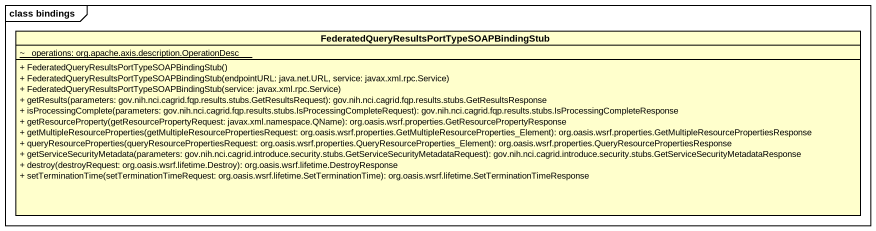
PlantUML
@startuml
mainframe class bindings
hide circle
hide empty members
skinparam classAttributeIconSize 0
class "FederatedQueryResultsPortTypeSOAPBindingStub" as FederatedQueryResultsPortTyp {
  {static} ~ _operations: org.apache.axis.description.OperationDesc
  + FederatedQueryResultsPortTypeSOAPBindingStub()
  + FederatedQueryResultsPortTypeSOAPBindingStub(endpointURL: java.net.URL, service: javax.xml.rpc.Service)
  + FederatedQueryResultsPortTypeSOAPBindingStub(service: javax.xml.rpc.Service)
  + getResults(parameters: gov.nih.nci.cagrid.fqp.results.stubs.GetResultsRequest): gov.nih.nci.cagrid.fqp.results.stubs.GetResultsResponse
  + isProcessingComplete(parameters: gov.nih.nci.cagrid.fqp.results.stubs.IsProcessingCompleteRequest): gov.nih.nci.cagrid.fqp.results.stubs.IsProcessingCompleteResponse
  + getResourceProperty(getResourcePropertyRequest: javax.xml.namespace.QName): org.oasis.wsrf.properties.GetResourcePropertyResponse
  + getMultipleResourceProperties(getMultipleResourcePropertiesRequest: org.oasis.wsrf.properties.GetMultipleResourceProperties_Element): org.oasis.wsrf.properties.GetMultipleResourcePropertiesResponse
  + queryResourceProperties(queryResourcePropertiesRequest: org.oasis.wsrf.properties.QueryResourceProperties_Element): org.oasis.wsrf.properties.QueryResourcePropertiesResponse
  + getServiceSecurityMetadata(parameters: gov.nih.nci.cagrid.introduce.security.stubs.GetServiceSecurityMetadataRequest): gov.nih.nci.cagrid.introduce.security.stubs.GetServiceSecurityMetadataResponse
  + destroy(destroyRequest: org.oasis.wsrf.lifetime.Destroy): org.oasis.wsrf.lifetime.DestroyResponse
  + setTerminationTime(setTerminationTimeRequest: org.oasis.wsrf.lifetime.SetTerminationTime): org.oasis.wsrf.lifetime.SetTerminationTimeResponse
}
@enduml
